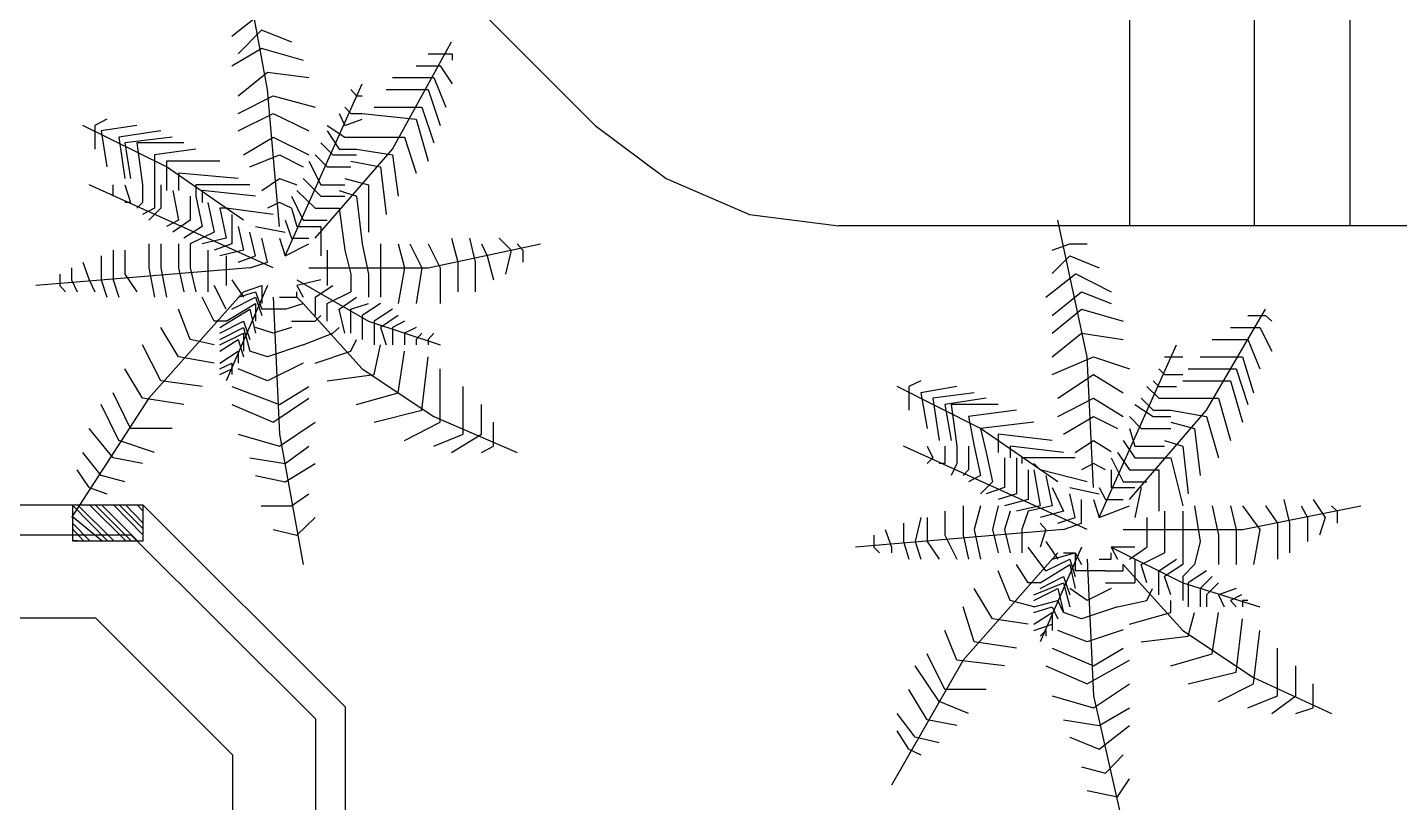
# Model space of a CAD drawing. Header units: millimetres. Extents: x -369 to -70, y -1414 to -1185.
# Drawn here: x -255.47 to -247.66, y -1283.59 to -1279.18 of the extents above; entities that cross this region are included whole.
import ezdxf

# ---------------------------------------------------------------- set-up
doc = ezdxf.new("R2010")
doc.units = ezdxf.units.MM
doc.header["$MEASUREMENT"] = 0
for name, color, linetype in [('10', 10, 'Continuous'), ('12', 12, 'Continuous'), ('2', 2, 'Continuous'), ('6', 6, 'Continuous'), ('64', 64, 'Continuous')]:
    doc.layers.add(name, color=color, linetype=linetype)

msp = doc.modelspace()

# ---------------------------------------------------------------- linework, layer by layer
at = {"layer": '10'}
for points in [[(-254.8123, -1281.8996), (-265.5385, -1281.8996)], [(-254.8123, -1281.8996), (-253.6613, -1283.0505)], [(-254.8802, -1282.0714), (-258.2611, -1282.0714)], [(-254.8802, -1282.0714), (-253.8291, -1283.1184)], [(-253.6613, -1284.0656), (-253.6613, -1283.0505)], [(-253.8291, -1283.9976), (-253.8291, -1283.1184)]]:
    msp.add_lwpolyline(points, dxfattribs=at)
at = {"layer": '12'}
for points in [[(-255.0161, -1282.1034), (-255.2159, -1281.8996)], [(-254.8123, -1282.1034), (-254.8123, -1281.8996), (-255.2159, -1281.8996), (-255.2159, -1282.1034), (-254.8123, -1282.1034)], [(-254.9801, -1282.1034), (-255.1839, -1281.8996)], [(-254.9122, -1282.1034), (-255.116, -1281.8996)], [(-254.8802, -1282.1034), (-255.084, -1281.8996)], [(-254.8442, -1282.1034), (-255.048, -1281.8996)], [(-254.8123, -1282.0714), (-254.9801, -1281.8996)], [(-254.8123, -1282.0354), (-254.9481, -1281.8996)], [(-254.8123, -1282.0035), (-254.9122, -1281.8996)], [(-254.8123, -1281.9355), (-254.8442, -1281.8996)], [(-255.048, -1282.1034), (-255.2159, -1281.9675)], [(-255.116, -1282.1034), (-255.2159, -1282.0035)], [(-255.1519, -1282.1034), (-255.2159, -1282.0354)], [(-255.1839, -1282.1034), (-255.2159, -1282.1034)]]:
    msp.add_lwpolyline(points, dxfattribs=at)
at = {"layer": '2'}
for points in [[(-249.1974, -1275.3016), (-249.1974, -1280.309)], [(-248.486, -1275.3016), (-248.486, -1280.309)], [(-247.9425, -1275.3016), (-247.9425, -1280.309)], [(-252.2386, -1279.7375), (-253.8971, -1278.079)], [(-252.2386, -1279.7375), (-251.835, -1280.0412), (-251.3594, -1280.2451), (-250.8519, -1280.309)], [(-246.6557, -1280.309), (-250.8519, -1280.309)]]:
    msp.add_lwpolyline(points, dxfattribs=at)
at = {"layer": '6'}
for points in [[(-258.2611, -1282.543), (-255.084, -1282.543)], [(-255.084, -1282.543), (-254.3047, -1283.3223), (-254.3047, -1283.3223), (-254.3047, -1283.7978), (-254.3047, -1283.7978), (-255.3198, -1284.7769), (-255.3198, -1284.7769), (-254.9481, -1285.1486)]]:
    msp.add_lwpolyline(points, dxfattribs=at)
at = {"layer": '64'}
for points in [[(-254.037, -1280.313), (-254.1049, -1279.5337), (-254.2408, -1278.7904)], [(-254.3087, -1279.23), (-254.1369, -1279.0941)], [(-254.2727, -1279.3299), (-254.1369, -1279.194)], [(-254.1409, -1279.194), (-253.969, -1279.262)], [(-253.8331, -1280.3809), (-253.3935, -1279.8734), (-253.0578, -1279.262)], [(-254.3087, -1279.3978), (-254.1369, -1279.2979)], [(-254.1409, -1279.2979), (-253.9011, -1279.3659)], [(-253.1897, -1279.3299), (-253.0539, -1279.3299)], [(-253.0539, -1279.3299), (-253.0539, -1279.3659)], [(-254.2727, -1279.5697), (-254.1049, -1279.4338)], [(-254.1049, -1279.4338), (-253.8691, -1279.4658)], [(-253.2577, -1279.3978), (-253.1218, -1279.3978)], [(-253.1218, -1279.3978), (-253.0539, -1279.5017)], [(-254.005, -1280.4808), (-253.5654, -1279.5017)], [(-253.3935, -1279.4658), (-253.1578, -1279.4658)], [(-253.1578, -1279.4658), (-253.0898, -1279.6336)], [(-254.2727, -1279.6696), (-254.0729, -1279.5697)], [(-254.0729, -1279.5697), (-253.8331, -1279.6336)], [(-253.6293, -1279.5337), (-253.5974, -1279.5697)], [(-253.5974, -1279.5697), (-253.5654, -1279.5697)], [(-253.4295, -1279.5337), (-253.1897, -1279.5337)], [(-253.1897, -1279.5337), (-253.1218, -1279.7375)], [(-254.2727, -1279.7695), (-254.0729, -1279.6696)], [(-254.0729, -1279.6696), (-253.8691, -1279.7695)], [(-253.6973, -1279.6696), (-253.6653, -1279.7375)], [(-253.6653, -1279.6336), (-253.6293, -1279.6696)], [(-253.6293, -1279.6696), (-253.5654, -1279.6696)], [(-253.5654, -1279.6696), (-253.2577, -1279.7016)], [(-253.4974, -1279.6336), (-253.2257, -1279.6336)], [(-253.2257, -1279.6336), (-253.1578, -1279.8374)], [(-254.2408, -1280.277), (-254.6804, -1279.9733), (-255.1559, -1279.7375)], [(-255.0201, -1279.7016), (-255.088, -1279.7375), (-255.088, -1279.7375), (-255.088, -1279.8734)], [(-254.8482, -1279.7375), (-255.052, -1279.7695)], [(-253.7652, -1279.7375), (-253.6653, -1279.8055)], [(-253.6653, -1279.7375), (-253.5654, -1279.7016)], [(-253.2577, -1279.7016), (-253.1897, -1279.9413)], [(-255.052, -1279.7695), (-255.0201, -1279.9733)], [(-254.7123, -1279.7695), (-254.9521, -1279.8055)], [(-254.9521, -1279.8055), (-254.9162, -1280.0412)], [(-254.6484, -1279.8055), (-254.9162, -1279.8374)], [(-254.2408, -1279.9054), (-254.0729, -1279.8055)], [(-254.0729, -1279.8055), (-253.8691, -1279.9054)], [(-253.7652, -1279.7695), (-253.6973, -1279.8734)], [(-253.6653, -1279.8055), (-253.5654, -1279.8055)], [(-253.5654, -1279.8055), (-253.3256, -1279.8055)], [(-253.3256, -1279.8055), (-253.2577, -1280.0093)], [(-254.9162, -1279.8374), (-254.8842, -1280.0412)], [(-254.5805, -1279.8374), (-254.8482, -1279.8374), (-254.8482, -1279.8374), (-254.8162, -1280.0772)], [(-254.5125, -1279.8734), (-254.7483, -1279.9054), (-254.7483, -1279.9054), (-254.7483, -1280.0772)], [(-254.2048, -1279.9733), (-254.037, -1279.9054)], [(-254.037, -1279.9054), (-253.9011, -1279.9733)], [(-253.8331, -1279.9054), (-253.7652, -1279.9733)], [(-253.8012, -1279.8374), (-253.7332, -1279.9054)], [(-253.7332, -1279.9054), (-253.5974, -1279.9054)], [(-253.6973, -1279.8734), (-253.5974, -1279.8734)], [(-253.5974, -1279.8734), (-253.3935, -1279.9054)], [(-253.3935, -1279.9054), (-253.3616, -1280.1412)], [(-254.6804, -1279.9413), (-254.6804, -1280.1092)], [(-254.3766, -1279.9413), (-254.6804, -1279.9413)], [(-253.8691, -1279.9413), (-253.8012, -1280.0772)], [(-253.7652, -1279.9733), (-253.6293, -1279.9733)], [(-253.6293, -1279.9413), (-253.4615, -1279.9733)], [(-253.4615, -1279.9733), (-253.4295, -1280.2451)], [(-254.6124, -1280.0093), (-254.6124, -1280.1092)], [(-254.2727, -1280.0412), (-254.6124, -1280.0093)], [(-254.1369, -1280.1092), (-254.037, -1280.0412)], [(-254.037, -1280.0412), (-253.937, -1280.0772)], [(-253.9011, -1280.0412), (-253.8012, -1280.1412)], [(-253.6653, -1280.0412), (-253.5294, -1280.0772)], [(-254.0729, -1280.5488), (-255.12, -1280.0772)], [(-254.9841, -1280.1412), (-254.9841, -1280.1412), (-254.9841, -1280.1412), (-254.9841, -1280.0772)], [(-254.9162, -1280.0772), (-254.8842, -1280.1771), (-254.8842, -1280.1771), (-254.9162, -1280.1771)], [(-254.8162, -1280.0772), (-254.8162, -1280.1771)], [(-254.7483, -1280.0772), (-254.7483, -1280.2091)], [(-254.7123, -1280.0772), (-254.7123, -1280.2091)], [(-254.6444, -1280.1092), (-254.6124, -1280.277)], [(-254.5445, -1280.1412), (-254.5445, -1280.277)], [(-254.5125, -1280.0772), (-254.5125, -1280.1412)], [(-254.2048, -1280.0772), (-254.5125, -1280.0772)], [(-254.5125, -1280.1412), (-254.4766, -1280.313)], [(-254.4766, -1280.1092), (-254.4766, -1280.1771)], [(-254.1728, -1280.1412), (-254.4766, -1280.1092)], [(-253.969, -1280.1412), (-253.9011, -1280.277)], [(-253.937, -1280.1092), (-253.8331, -1280.2091)], [(-253.8012, -1280.0772), (-253.6653, -1280.0772)], [(-253.8012, -1280.1412), (-253.6653, -1280.1412)], [(-253.6973, -1280.1092), (-253.5974, -1280.1412)], [(-253.5974, -1280.1412), (-253.5654, -1280.4129)], [(-253.5294, -1280.0772), (-253.5294, -1280.345)], [(-254.8162, -1280.1771), (-254.8482, -1280.2091)], [(-254.7483, -1280.2091), (-254.8162, -1280.2451)], [(-254.7123, -1280.2091), (-254.7803, -1280.277)], [(-254.4446, -1280.1771), (-254.4086, -1280.345)], [(-254.3407, -1280.2091), (-254.3766, -1280.2091)], [(-254.3766, -1280.2091), (-254.3407, -1280.3809)], [(-254.0729, -1280.2451), (-254.3407, -1280.2091)], [(-254.037, -1280.1771), (-254.1049, -1280.2091)], [(-253.969, -1280.2091), (-254.037, -1280.1771)], [(-253.969, -1280.2091), (-253.937, -1280.313)], [(-253.8331, -1280.2091), (-253.7332, -1280.2091)], [(-253.7332, -1280.2091), (-253.6973, -1280.2091)], [(-253.6973, -1280.2091), (-253.6653, -1280.4489)], [(-254.6124, -1280.277), (-254.6804, -1280.313)], [(-254.5445, -1280.277), (-254.6444, -1280.345)], [(-254.3087, -1280.2451), (-254.3087, -1280.4129), (-254.4086, -1280.4489)], [(-254.005, -1280.277), (-253.969, -1280.3809)], [(-253.9011, -1280.277), (-253.7652, -1280.277)], [(-249.4012, -1281.7996), (-249.4371, -1281.0563), (-249.605, -1280.277)], [(-254.4766, -1280.313), (-254.5805, -1280.3809)], [(-254.4086, -1280.345), (-254.5445, -1280.4129)], [(-254.2727, -1280.313), (-254.2408, -1280.4489), (-254.2408, -1280.4489), (-254.3766, -1280.4808)], [(-254.1728, -1280.4808), (-254.2048, -1280.345)], [(-254.1728, -1280.313), (-254.005, -1280.345)], [(-253.937, -1280.313), (-253.8012, -1280.313)], [(-253.8012, -1280.313), (-253.8012, -1280.4808)], [(-254.9841, -1280.4489), (-254.9841, -1280.6167)], [(-254.9162, -1280.4489), (-254.9162, -1280.5848)], [(-254.7803, -1280.4129), (-254.7803, -1280.5488)], [(-254.7123, -1280.4129), (-254.7123, -1280.5488)], [(-254.6124, -1280.4129), (-254.6124, -1280.5488)], [(-254.5445, -1280.4129), (-254.5445, -1280.5488), (-254.5445, -1280.5488), (-254.5125, -1280.6847)], [(-254.3407, -1280.3809), (-254.4766, -1280.4129)], [(-254.4446, -1280.4489), (-254.4446, -1280.5488)], [(-254.1049, -1280.5168), (-254.1369, -1280.3809)], [(-254.037, -1280.3809), (-254.005, -1280.4808), (-253.8691, -1280.4129)], [(-253.969, -1280.3809), (-253.8691, -1280.3809)], [(-253.8691, -1280.5488), (-253.1897, -1280.5488), (-252.5503, -1280.4129)], [(-253.7652, -1280.4489), (-253.7652, -1280.5848)], [(-253.6653, -1280.4489), (-253.6293, -1280.5848)], [(-253.5654, -1280.4129), (-253.5294, -1280.5848)], [(-253.4615, -1280.4129), (-253.4615, -1280.5848)], [(-253.3616, -1280.4129), (-253.3256, -1280.5488), (-253.3256, -1280.5488), (-253.3616, -1280.7526)], [(-253.2936, -1280.4129), (-253.2257, -1280.5488), (-253.2257, -1280.5488), (-253.2577, -1280.7526)], [(-253.1897, -1280.4129), (-253.1218, -1280.5488), (-253.1218, -1280.5488), (-253.1218, -1280.7526)], [(-253.0578, -1280.3809), (-253.0219, -1280.5168)], [(-252.9539, -1280.3809), (-252.922, -1280.5168), (-252.922, -1280.6847)], [(-252.886, -1280.4129), (-252.854, -1280.4808)], [(-252.7861, -1280.3809), (-252.7182, -1280.4489), (-252.7501, -1280.5848)], [(-252.6822, -1280.4129), (-252.6502, -1280.4489), (-252.6502, -1280.4489), (-252.6502, -1280.5168)], [(-249.637, -1280.4489), (-249.537, -1280.4129), (-249.537, -1280.4129), (-249.4371, -1280.4129)], [(-255.1559, -1280.5168), (-255.12, -1280.6167)], [(-255.052, -1280.4808), (-255.052, -1280.6167)], [(-254.3407, -1280.4808), (-254.3407, -1280.5488)], [(-254.2727, -1280.5168), (-254.1728, -1280.4808)], [(-254.2048, -1280.5488), (-254.1049, -1280.5168)], [(-253.0219, -1280.5168), (-253.0219, -1280.6847)], [(-252.854, -1280.4808), (-252.8181, -1280.6167)], [(-249.637, -1280.5808), (-249.537, -1280.4808), (-249.3692, -1280.5488)], [(-254.2048, -1280.5488), (-255.4237, -1280.6487)], [(-255.2878, -1280.5848), (-255.2878, -1280.6487), (-255.2878, -1280.6487), (-255.2558, -1280.6847)], [(-255.2199, -1280.5488), (-255.2199, -1280.6167), (-255.1879, -1280.6847)], [(-254.9162, -1280.5848), (-254.8482, -1280.6847)], [(-254.7803, -1280.5488), (-254.7483, -1280.7166)], [(-254.7123, -1280.5488), (-254.6804, -1280.7166)], [(-254.6124, -1280.5488), (-254.5805, -1280.6847)], [(-254.4446, -1280.5488), (-254.4446, -1280.6847)], [(-254.3407, -1280.5488), (-254.3407, -1280.6487)], [(-253.7652, -1280.5848), (-253.7652, -1280.6487)], [(-253.6293, -1280.5848), (-253.6293, -1280.6847)], [(-253.5294, -1280.5848), (-253.5294, -1280.7166)], [(-253.4615, -1280.5848), (-253.4615, -1280.7166)], [(-249.6729, -1280.7166), (-249.5051, -1280.5848)], [(-249.5051, -1280.5808), (-249.3013, -1280.6847)], [(-254.2408, -1280.6847), (-254.7803, -1281.2921), (-255.2199, -1281.9715)], [(-255.12, -1280.6167), (-255.088, -1280.6847)], [(-255.052, -1280.6167), (-255.0201, -1280.7166)], [(-254.9841, -1280.6167), (-254.9521, -1280.7166)], [(-254.3407, -1280.7846), (-254.4086, -1280.6487)], [(-254.1049, -1280.6487), (-254.3407, -1281.1922)], [(-254.3087, -1280.6167), (-254.2408, -1280.7166)], [(-254.2727, -1280.7166), (-254.1728, -1280.6847)], [(-254.2408, -1280.6847), (-254.1369, -1280.6487)], [(-254.1728, -1280.6847), (-254.1369, -1280.7846)], [(-254.1369, -1280.6487), (-254.1369, -1280.7526)], [(-254.037, -1280.7166), (-253.937, -1280.7166), (-253.937, -1280.7166), (-253.937, -1280.6847)], [(-253.8012, -1280.6167), (-253.937, -1280.6487)], [(-253.937, -1280.6167), (-253.5294, -1280.8525), (-253.1218, -1280.9884)], [(-253.937, -1280.6487), (-253.9011, -1280.7166)], [(-253.8331, -1280.7166), (-253.7332, -1280.6487)], [(-253.7652, -1280.7526), (-253.6293, -1280.6847)], [(-249.637, -1280.8205), (-249.4691, -1280.6847)], [(-249.4691, -1280.6847), (-249.3013, -1280.7526)], [(-254.4086, -1280.8525), (-254.4766, -1280.7166)], [(-254.3407, -1280.8525), (-254.1728, -1280.7526)], [(-254.3087, -1280.7846), (-254.1728, -1280.7166)], [(-254.1728, -1280.7166), (-254.1369, -1280.8205)], [(-254.1728, -1280.7526), (-254.1728, -1280.8525)], [(-254.0729, -1280.7166), (-254.037, -1281.4959), (-253.9011, -1282.2392)], [(-254.005, -1280.7846), (-253.9011, -1280.7526)], [(-253.9011, -1280.7526), (-253.937, -1280.7166)], [(-253.9011, -1280.7526), (-253.5654, -1281.1243), (-253.1578, -1281.396), (-252.6822, -1281.5998)], [(-253.8331, -1280.7166), (-253.8331, -1280.8205)], [(-253.7652, -1280.8525), (-253.7652, -1280.7526)], [(-253.6973, -1280.7846), (-253.5974, -1280.7166)], [(-253.6293, -1280.7846), (-253.5294, -1280.7526)], [(-253.4615, -1280.7526), (-253.5654, -1280.8205)], [(-254.5445, -1280.9564), (-254.6124, -1280.7846)], [(-254.3766, -1280.8885), (-254.2048, -1280.7846), (-254.2048, -1280.7846), (-254.1728, -1280.9204)], [(-254.1049, -1280.7846), (-254.1369, -1280.7846)], [(-254.005, -1280.7846), (-254.1049, -1280.7846)], [(-253.8331, -1280.8525), (-253.8012, -1280.8205)], [(-253.6653, -1280.9204), (-253.6973, -1280.7846)], [(-253.6293, -1280.9204), (-253.6293, -1280.7846)], [(-253.5654, -1280.8205), (-253.5654, -1280.9564)], [(-253.3935, -1280.7846), (-253.4974, -1280.8525)], [(-253.3616, -1280.8205), (-253.4615, -1280.8885)], [(-249.637, -1280.9204), (-249.4691, -1280.7846)], [(-249.4691, -1280.7846), (-249.2333, -1280.8525)], [(-249.1974, -1281.8676), (-248.7578, -1281.36), (-248.4221, -1280.7846)], [(-248.522, -1280.8205), (-248.4221, -1280.8205)], [(-248.4221, -1280.8205), (-248.3861, -1280.8525)], [(-254.6124, -1281.0563), (-254.7123, -1280.8885)], [(-254.3407, -1280.8525), (-254.4086, -1280.8525)], [(-254.3766, -1280.9204), (-254.2408, -1280.8525), (-254.2408, -1280.8525), (-254.2048, -1280.9564)], [(-254.3766, -1280.9564), (-254.2408, -1280.8885)], [(-254.3766, -1280.9884), (-254.2408, -1280.9204)], [(-254.2408, -1280.8885), (-254.2048, -1281.0244)], [(-254.2408, -1280.9204), (-254.2408, -1281.0244)], [(-254.0729, -1280.9204), (-254.1728, -1280.8885)], [(-253.969, -1280.8885), (-254.0729, -1280.9204)], [(-253.969, -1280.8525), (-253.8331, -1280.8525)], [(-253.9011, -1280.9884), (-253.7332, -1280.9204), (-253.7332, -1280.9204), (-253.6973, -1280.8885)], [(-253.4974, -1280.8525), (-253.4974, -1280.9884)], [(-253.4615, -1280.8885), (-253.4295, -1280.9884)], [(-253.3256, -1280.8525), (-253.3935, -1280.8885), (-253.3935, -1280.8885), (-253.3935, -1280.9884)], [(-253.2577, -1280.8885), (-253.3256, -1280.9204), (-253.3256, -1280.9884)], [(-253.2257, -1280.9204), (-253.2577, -1280.9564)], [(-253.1578, -1280.9204), (-253.1897, -1280.9564), (-253.1897, -1280.9564), (-253.1897, -1280.9884)], [(-249.637, -1281.0563), (-249.4691, -1280.9204)], [(-249.4691, -1280.9204), (-249.2333, -1280.9564)], [(-248.6219, -1280.8885), (-248.454, -1280.8885)], [(-248.454, -1280.8885), (-248.3861, -1281.0244)], [(-254.7123, -1281.1922), (-254.8162, -1280.9884)], [(-254.4086, -1280.9884), (-254.5445, -1280.9564)], [(-254.3766, -1281.0244), (-254.2727, -1280.9564)], [(-254.2727, -1280.9564), (-254.2408, -1281.0563)], [(-253.9011, -1280.9884), (-254.1049, -1281.0563)], [(-253.6293, -1281.0244), (-253.5974, -1280.9564)], [(-253.4974, -1281.1562), (-253.4615, -1280.9884)], [(-253.2577, -1280.9564), (-253.2577, -1280.9884)], [(-249.3692, -1281.9715), (-248.9296, -1280.9884)], [(-248.7258, -1280.9564), (-248.522, -1280.9564)], [(-248.522, -1280.9564), (-248.454, -1281.1243)], [(-254.4086, -1281.0923), (-254.6124, -1281.0563)], [(-254.3766, -1281.0923), (-254.2727, -1281.0244)], [(-254.2727, -1281.0244), (-254.2727, -1281.0923)], [(-254.1049, -1281.0563), (-254.2048, -1281.0244)], [(-253.8331, -1281.0923), (-253.6293, -1281.0244)], [(-253.3616, -1281.2601), (-253.3256, -1281.0244)], [(-253.2257, -1281.36), (-253.1897, -1281.0563)], [(-249.637, -1281.1562), (-249.4012, -1281.0563)], [(-249.4012, -1281.0563), (-249.1974, -1281.1243)], [(-248.9975, -1281.0563), (-248.9616, -1281.0563)], [(-248.9616, -1281.0563), (-248.8936, -1281.0563)], [(-248.7937, -1281.0563), (-248.5539, -1281.0563)], [(-248.5539, -1281.0563), (-248.49, -1281.2601)], [(-254.8162, -1281.2921), (-254.9162, -1281.1243)], [(-254.3766, -1281.1243), (-254.3087, -1281.0923)], [(-254.3766, -1281.1562), (-254.3087, -1281.1243)], [(-254.3087, -1281.0923), (-254.3087, -1281.1243), (-254.3087, -1281.1562)], [(-254.1049, -1281.1922), (-254.2727, -1281.1243)], [(-253.9011, -1281.0923), (-254.1049, -1281.1922)], [(-253.7652, -1281.1922), (-253.4974, -1281.1562)], [(-253.1218, -1281.428), (-253.1218, -1281.1243)], [(-249.605, -1281.2921), (-249.4012, -1281.1562)], [(-249.4012, -1281.1562), (-249.2333, -1281.2601)], [(-249.0295, -1281.1243), (-248.9975, -1281.1562)], [(-248.9975, -1281.1562), (-248.8936, -1281.1562)], [(-248.8617, -1281.1243), (-248.5899, -1281.1243)], [(-248.5899, -1281.1243), (-248.522, -1281.3281)], [(-254.4766, -1281.2242), (-254.7123, -1281.1922)], [(-254.3087, -1281.2242), (-254.037, -1281.3281)], [(-254.037, -1281.3281), (-253.8691, -1281.2242)], [(-252.9899, -1281.4959), (-252.9899, -1281.2242)], [(-249.605, -1281.7677), (-250.0446, -1281.464), (-250.5202, -1281.2242)], [(-250.3843, -1281.1922), (-250.4522, -1281.2242), (-250.4522, -1281.2242), (-250.4522, -1281.36)], [(-250.1805, -1281.2242), (-250.3843, -1281.2601)], [(-249.0974, -1281.2242), (-249.0295, -1281.2921)], [(-249.0615, -1281.1922), (-249.0295, -1281.2242)], [(-249.0295, -1281.2242), (-248.9296, -1281.2242)], [(-248.8936, -1281.1922), (-248.6219, -1281.1922)], [(-248.6219, -1281.1922), (-248.5539, -1281.428)], [(-254.8842, -1281.464), (-254.9841, -1281.2601)], [(-254.5805, -1281.3281), (-254.8162, -1281.2921)], [(-254.0729, -1281.428), (-253.8691, -1281.2921)], [(-253.5974, -1281.3281), (-253.3616, -1281.2601)], [(-250.3843, -1281.2601), (-250.3483, -1281.464)], [(-250.0806, -1281.2601), (-250.3163, -1281.2921)], [(-250.3163, -1281.2921), (-250.2804, -1281.5319)], [(-250.0126, -1281.2921), (-250.2484, -1281.3281)], [(-249.605, -1281.396), (-249.4012, -1281.2921)], [(-249.4012, -1281.2921), (-249.2333, -1281.396)], [(-249.1294, -1281.2921), (-249.0615, -1281.36)], [(-249.0295, -1281.2921), (-248.9296, -1281.2921)], [(-248.9296, -1281.2921), (-248.6898, -1281.2921)], [(-248.6898, -1281.2921), (-248.6219, -1281.5319)], [(-254.9521, -1281.5319), (-255.052, -1281.3281)], [(-254.3087, -1281.3281), (-254.0729, -1281.428)], [(-253.4974, -1281.428), (-253.2257, -1281.36)], [(-252.886, -1281.4959), (-252.886, -1281.3281)], [(-250.2484, -1281.3281), (-250.2124, -1281.5319)], [(-249.9447, -1281.3281), (-250.2124, -1281.3281), (-250.2124, -1281.3281), (-250.1805, -1281.5639)], [(-249.8408, -1281.36), (-250.1125, -1281.396), (-250.1125, -1281.396), (-250.0806, -1281.5639)], [(-249.1654, -1281.3281), (-249.0615, -1281.396)], [(-249.0615, -1281.36), (-248.9616, -1281.36)], [(-248.9616, -1281.36), (-248.7578, -1281.396)], [(-254.9841, -1281.6318), (-255.12, -1281.464)], [(-254.6484, -1281.464), (-254.8842, -1281.464)], [(-254.037, -1281.5639), (-253.8331, -1281.428)], [(-253.3256, -1281.5319), (-253.1218, -1281.428)], [(-252.8181, -1281.5639), (-252.8181, -1281.428)], [(-249.7409, -1281.428), (-250.0446, -1281.464)], [(-250.0446, -1281.464), (-250.0126, -1281.5998)], [(-249.573, -1281.4959), (-249.4012, -1281.396)], [(-249.4012, -1281.396), (-249.2653, -1281.464)], [(-249.1974, -1281.396), (-249.1294, -1281.464)], [(-249.1974, -1281.464), (-249.1654, -1281.5639)], [(-249.1294, -1281.464), (-248.9616, -1281.464)], [(-249.0615, -1281.396), (-248.9616, -1281.396)], [(-248.9616, -1281.428), (-248.8257, -1281.464)], [(-248.8257, -1281.464), (-248.7937, -1281.7317)], [(-248.7578, -1281.396), (-248.6898, -1281.6318)], [(-254.7483, -1281.5998), (-254.9521, -1281.5319)], [(-254.2727, -1281.4959), (-254.037, -1281.5639)], [(-253.1578, -1281.5639), (-252.9899, -1281.4959)], [(-253.0578, -1281.5998), (-252.886, -1281.4959)], [(-249.9447, -1281.4959), (-249.9447, -1281.5998)], [(-249.637, -1281.5319), (-249.9447, -1281.4959)], [(-249.5051, -1281.5998), (-249.4012, -1281.5319)], [(-249.4012, -1281.5319), (-249.3013, -1281.5958)], [(-249.2333, -1281.5319), (-249.1654, -1281.6318)], [(-248.9975, -1281.5319), (-248.8936, -1281.5639)], [(-255.052, -1281.7317), (-255.1559, -1281.5998)], [(-254.005, -1281.6638), (-253.8691, -1281.5639)], [(-252.886, -1281.5998), (-252.8181, -1281.5639)], [(-249.4371, -1282.0394), (-250.4842, -1281.5639)], [(-250.3483, -1281.5639), (-250.3163, -1281.6318), (-250.3163, -1281.6318), (-250.3483, -1281.6638)], [(-250.2484, -1281.5639), (-250.2484, -1281.6638), (-250.2484, -1281.6638), (-250.2804, -1281.6638)], [(-250.1805, -1281.5639), (-250.1805, -1281.6638)], [(-250.1125, -1281.5639), (-250.1125, -1281.6997)], [(-250.0806, -1281.5639), (-250.0446, -1281.7317)], [(-250.0126, -1281.5998), (-249.9766, -1281.7677)], [(-249.8767, -1281.5639), (-249.8767, -1281.6318)], [(-249.573, -1281.5998), (-249.8767, -1281.5639)], [(-249.2653, -1281.5998), (-249.1974, -1281.6997)], [(-249.1654, -1281.5639), (-248.9975, -1281.5639)], [(-248.8936, -1281.5639), (-248.8617, -1281.8356)], [(-255.12, -1281.7996), (-255.1879, -1281.6997)], [(-254.8162, -1281.6638), (-254.9841, -1281.6318)], [(-254.2048, -1281.6318), (-254.005, -1281.6638)], [(-254.005, -1281.7677), (-253.8331, -1281.6638)], [(-250.1805, -1281.6638), (-250.2124, -1281.7317)], [(-250.1125, -1281.6997), (-250.1445, -1281.7317)], [(-249.9087, -1281.6318), (-249.9087, -1281.7996)], [(-249.8408, -1281.6318), (-249.8408, -1281.8356)], [(-249.8088, -1281.6318), (-249.8088, -1281.6638)], [(-249.5051, -1281.6318), (-249.8088, -1281.6318)], [(-249.7728, -1281.6997), (-249.7728, -1281.8676)], [(-249.7049, -1281.6997), (-249.7409, -1281.6638)], [(-249.7409, -1281.6997), (-249.7049, -1281.9036)], [(-249.4371, -1281.7677), (-249.7049, -1281.6997)], [(-249.4012, -1281.6638), (-249.4691, -1281.6997)], [(-249.3332, -1281.6997), (-249.4012, -1281.6638)], [(-249.3013, -1281.6318), (-249.2333, -1281.7677)], [(-249.3013, -1281.6997), (-249.3013, -1281.7996)], [(-249.1974, -1281.6997), (-249.0974, -1281.6997)], [(-249.1654, -1281.6318), (-249.0295, -1281.6318)], [(-249.0974, -1281.6997), (-249.0295, -1281.6997)], [(-249.0615, -1281.6318), (-248.9616, -1281.6318)], [(-249.0295, -1281.6997), (-249.0295, -1281.9355)], [(-248.9616, -1281.6318), (-248.8936, -1281.9036)], [(-254.9162, -1281.7677), (-255.052, -1281.7317)], [(-254.1728, -1281.7317), (-254.005, -1281.7677)], [(-250.0446, -1281.7317), (-250.1125, -1281.7677)], [(-249.9766, -1281.7677), (-250.0446, -1281.8356)], [(-249.6729, -1281.7317), (-249.637, -1281.9036), (-249.7728, -1281.9355)], [(-249.2333, -1281.7677), (-249.0974, -1281.7677)], [(-255.12, -1281.7996), (-255.0201, -1281.8356)], [(-253.969, -1281.9036), (-253.8691, -1281.8356)], [(-249.9087, -1281.7996), (-250.0126, -1281.8356)], [(-249.8408, -1281.8356), (-249.9447, -1281.8676)], [(-249.637, -1281.7996), (-249.573, -1281.9355), (-249.573, -1281.9355), (-249.7049, -1281.9715)], [(-249.537, -1281.7996), (-249.3692, -1281.8356)], [(-249.5051, -1281.9715), (-249.537, -1281.8356)], [(-249.3692, -1281.7996), (-249.3332, -1281.8676)], [(-249.3013, -1281.7996), (-249.1654, -1281.7996)], [(-249.1294, -1281.7996), (-249.1654, -1281.9715)], [(-254.1409, -1281.9036), (-253.969, -1281.9036)], [(-250.2484, -1281.9355), (-250.2484, -1282.0714)], [(-250.1445, -1281.9036), (-250.1445, -1282.0714)], [(-250.0446, -1281.9036), (-250.0806, -1282.0394)], [(-249.9447, -1281.9036), (-249.9766, -1282.0394)], [(-249.7728, -1281.8676), (-249.9087, -1281.9036)], [(-249.8767, -1281.9355), (-249.9087, -1282.0394), (-249.9087, -1282.0394), (-249.8767, -1282.1713)], [(-249.7049, -1281.9036), (-249.8408, -1281.9355)], [(-249.7728, -1281.9355), (-249.8088, -1282.0394)], [(-249.4691, -1282.0035), (-249.4691, -1281.8676)], [(-249.4012, -1281.8676), (-249.3692, -1281.9715), (-249.1974, -1281.9036)], [(-249.3332, -1281.8676), (-249.2333, -1281.8676)], [(-249.2333, -1282.0394), (-248.5539, -1282.0394), (-247.8786, -1281.9036)], [(-248.9975, -1281.9355), (-248.9975, -1282.0714)], [(-248.8936, -1281.9355), (-248.8936, -1282.0714)], [(-248.8257, -1281.9036), (-248.7937, -1282.1074)], [(-248.7258, -1281.9036), (-248.6898, -1282.0714), (-248.6898, -1282.0714), (-248.6898, -1282.2392)], [(-248.6219, -1281.9036), (-248.5899, -1282.0394), (-248.5899, -1282.0394), (-248.5899, -1282.2392)], [(-248.5539, -1281.9036), (-248.454, -1282.0394), (-248.454, -1282.0394), (-248.49, -1282.2392)], [(-248.4221, -1281.9036), (-248.3541, -1282.0035)], [(-248.3182, -1281.8676), (-248.2862, -1282.0035), (-248.2862, -1282.1713)], [(-248.2182, -1281.9036), (-248.1823, -1281.9715)], [(-248.1503, -1281.8676), (-248.0824, -1281.9715), (-248.1143, -1282.0714)], [(-248.0464, -1281.9036), (-248.0144, -1281.9355), (-248.0144, -1281.9355), (-248.0144, -1282.0035)], [(-253.937, -1282.0714), (-253.8331, -1281.9715)], [(-250.4842, -1282.0035), (-250.4842, -1282.1074)], [(-250.3843, -1281.9715), (-250.4162, -1282.1074)], [(-250.3483, -1281.9715), (-250.3483, -1282.1074)], [(-249.7049, -1282.0035), (-249.6729, -1282.0394)], [(-249.605, -1282.0035), (-249.5051, -1281.9715)], [(-249.573, -1282.0394), (-249.4691, -1282.0035)], [(-249.0974, -1281.9715), (-249.0974, -1282.1074)], [(-248.3541, -1282.0035), (-248.3541, -1282.2073)], [(-248.1823, -1281.9715), (-248.1823, -1282.1074)], [(-254.0729, -1282.0394), (-253.937, -1282.0714)], [(-249.573, -1282.0394), (-250.7559, -1282.1393)], [(-250.652, -1282.0714), (-250.652, -1282.1393), (-250.652, -1282.1393), (-250.6201, -1282.1713)], [(-250.5881, -1282.0394), (-250.5521, -1282.1393), (-250.5521, -1282.1713)], [(-250.2484, -1282.0714), (-250.1805, -1282.2073)], [(-250.1445, -1282.0714), (-250.1125, -1282.2073)], [(-250.0806, -1282.0394), (-250.0446, -1282.2073)], [(-249.9766, -1282.0394), (-249.9447, -1282.1713)], [(-249.8088, -1282.0394), (-249.8088, -1282.1713)], [(-249.6729, -1282.0394), (-249.7049, -1282.1393)], [(-248.8936, -1282.0714), (-248.8936, -1282.2392), (-248.8936, -1282.2392), (-248.9975, -1282.3072)], [(-248.9975, -1282.0714), (-248.9975, -1282.1713)], [(-249.605, -1282.1713), (-250.1445, -1282.7828), (-250.5521, -1283.4941)], [(-250.4842, -1282.1074), (-250.4522, -1282.2073)], [(-250.4162, -1282.1074), (-250.3843, -1282.2073)], [(-250.3483, -1282.1074), (-250.2804, -1282.2073)], [(-249.6729, -1282.2752), (-249.7728, -1282.1393)], [(-249.4691, -1282.1393), (-249.7049, -1282.6788)], [(-249.6729, -1282.1074), (-249.605, -1282.2073)], [(-249.637, -1282.2073), (-249.5051, -1282.1713)], [(-249.573, -1282.1713), (-249.5051, -1282.1713)], [(-249.5051, -1282.1713), (-249.5051, -1282.2752)], [(-249.5051, -1282.1713), (-249.4691, -1282.2392)], [(-249.3692, -1282.2073), (-249.3013, -1282.2073), (-249.3013, -1282.2073), (-249.3013, -1282.1713)], [(-249.3013, -1282.1393), (-249.2653, -1282.2073)], [(-249.1654, -1282.1393), (-249.3013, -1282.1393)], [(-249.3013, -1282.1393), (-248.8936, -1282.3432), (-248.454, -1282.479)], [(-249.1974, -1282.2073), (-249.0974, -1282.1393)], [(-249.1294, -1282.2392), (-248.9975, -1282.1713)], [(-249.0974, -1282.1074), (-249.0974, -1282.1393)], [(-248.7937, -1282.1074), (-248.8257, -1282.2392)], [(-249.7728, -1282.3432), (-249.8408, -1282.2392)], [(-249.7049, -1282.3432), (-249.537, -1282.2392)], [(-249.6729, -1282.2752), (-249.537, -1282.2073)], [(-249.537, -1282.2073), (-249.5051, -1282.3072)], [(-249.537, -1282.2392), (-249.5051, -1282.3751)], [(-249.4371, -1282.2073), (-249.4012, -1282.9866), (-249.2333, -1283.7299)], [(-249.2333, -1282.2752), (-249.2333, -1282.2392)], [(-249.2333, -1282.2392), (-248.8936, -1282.6149), (-248.49, -1282.8827), (-248.0464, -1283.0865)], [(-249.1654, -1282.2073), (-249.1654, -1282.3072), (-249.1654, -1282.3072), (-249.1654, -1282.3432)], [(-249.0974, -1282.3432), (-249.1294, -1282.2392)], [(-249.0295, -1282.2752), (-248.9296, -1282.2073)], [(-248.8257, -1282.2392), (-248.8936, -1282.3072)], [(-249.8767, -1282.4431), (-249.9447, -1282.2752)], [(-249.7049, -1282.3751), (-249.573, -1282.3072), (-249.573, -1282.3072), (-249.537, -1282.4111)], [(-249.4371, -1282.2752), (-249.5051, -1282.2752)], [(-249.3332, -1282.2752), (-249.4371, -1282.2752)], [(-249.3332, -1282.2752), (-249.2333, -1282.2752)], [(-249.0295, -1282.4111), (-249.0295, -1282.2752)], [(-248.9616, -1282.4111), (-248.9975, -1282.3072)], [(-248.8936, -1282.3072), (-248.8936, -1282.4431)], [(-248.7578, -1282.2752), (-248.8617, -1282.3432)], [(-248.7258, -1282.3072), (-248.7937, -1282.3751)], [(-249.9766, -1282.547), (-250.0806, -1282.3751)], [(-249.7049, -1282.3432), (-249.7728, -1282.3432)], [(-249.7409, -1282.4111), (-249.573, -1282.3432), (-249.573, -1282.3432), (-249.537, -1282.479)], [(-249.7409, -1282.4431), (-249.605, -1282.3751)], [(-249.605, -1282.3751), (-249.573, -1282.511), (-249.573, -1282.511), (-249.605, -1282.4431)], [(-249.4371, -1282.4431), (-249.537, -1282.3751)], [(-249.3013, -1282.3751), (-249.4371, -1282.4431)], [(-249.3332, -1282.3432), (-249.1654, -1282.3432)], [(-249.2653, -1282.479), (-249.0974, -1282.4431), (-249.0974, -1282.4431), (-249.0655, -1282.3751)], [(-248.8617, -1282.3432), (-248.8617, -1282.479)], [(-248.7937, -1282.3751), (-248.7937, -1282.479)], [(-248.6898, -1282.3432), (-248.7578, -1282.4111), (-248.7578, -1282.4111), (-248.7578, -1282.479)], [(-248.5899, -1282.3751), (-248.6898, -1282.4111), (-248.6578, -1282.479)], [(-250.0806, -1282.6788), (-250.1445, -1282.479)], [(-249.7409, -1282.479), (-249.8767, -1282.4431)], [(-249.7409, -1282.479), (-249.605, -1282.4431)], [(-249.7409, -1282.511), (-249.637, -1282.479)], [(-249.637, -1282.479), (-249.605, -1282.547)], [(-249.2653, -1282.479), (-249.4691, -1282.547)], [(-248.9616, -1282.511), (-248.9616, -1282.4431)], [(-248.5579, -1282.4111), (-248.6219, -1282.4431)], [(-248.6219, -1282.4431), (-248.5899, -1282.479)], [(-248.522, -1282.4431), (-248.5539, -1282.4431), (-248.5539, -1282.4431), (-248.5539, -1282.479)], [(-249.7728, -1282.5789), (-249.9766, -1282.547)], [(-249.7409, -1282.5789), (-249.637, -1282.511)], [(-249.637, -1282.511), (-249.637, -1282.5789), (-249.637, -1282.6149)], [(-249.4691, -1282.547), (-249.573, -1282.511)], [(-249.1974, -1282.5789), (-248.9616, -1282.511)], [(-248.8617, -1282.6469), (-248.8257, -1282.511)], [(-248.7258, -1282.7468), (-248.6898, -1282.511)], [(-248.5899, -1282.8507), (-248.5539, -1282.547)], [(-250.1805, -1282.7828), (-250.2484, -1282.6149)], [(-249.7409, -1282.6149), (-249.637, -1282.5789)], [(-249.7049, -1282.6469), (-249.6729, -1282.6149)], [(-249.6729, -1282.6149), (-249.6729, -1282.6469)], [(-249.4371, -1282.6788), (-249.605, -1282.6149)], [(-249.2333, -1282.6109), (-249.4371, -1282.6788)], [(-248.49, -1282.9186), (-248.454, -1282.6149)], [(-249.8408, -1282.7148), (-250.0806, -1282.6788)], [(-249.637, -1282.7148), (-249.4012, -1282.8147)], [(-249.4012, -1282.8147), (-249.2333, -1282.7148)], [(-249.1294, -1282.6788), (-248.8617, -1282.6469)], [(-248.3541, -1282.9866), (-248.3541, -1282.7148)], [(-250.2484, -1282.9506), (-250.3483, -1282.7468)], [(-249.9087, -1282.8147), (-250.1805, -1282.7828)], [(-249.4371, -1282.9186), (-249.1974, -1282.7828)], [(-248.9616, -1282.8147), (-248.7258, -1282.7468)], [(-250.2804, -1283.0185), (-250.4162, -1282.8147)], [(-249.6729, -1282.8147), (-249.4371, -1282.9186)], [(-248.8617, -1282.9186), (-248.5899, -1282.8507)], [(-248.2502, -1282.9866), (-248.2502, -1282.8147)], [(-250.3483, -1283.1224), (-250.4522, -1282.9506)], [(-250.0126, -1282.9506), (-250.2484, -1282.9506)], [(-249.4012, -1283.0545), (-249.1974, -1282.9186)], [(-248.6898, -1283.0185), (-248.49, -1282.9186)], [(-248.1503, -1283.0545), (-248.1503, -1282.9186)], [(-250.1125, -1283.0865), (-250.2804, -1283.0185)], [(-249.637, -1282.9866), (-249.4012, -1283.0545)], [(-248.522, -1283.0545), (-248.3541, -1282.9866)], [(-248.3861, -1283.0865), (-248.2502, -1282.9866)], [(-250.4162, -1283.2224), (-250.5202, -1283.0865)], [(-249.3692, -1283.1544), (-249.1974, -1283.0545)], [(-248.2502, -1283.0865), (-248.1503, -1283.0545)], [(-250.4522, -1283.2903), (-250.5202, -1283.1864)], [(-250.1805, -1283.1544), (-250.3483, -1283.1224)], [(-249.573, -1283.1224), (-249.3692, -1283.1544)], [(-249.3692, -1283.2903), (-249.1974, -1283.1544)], [(-250.2804, -1283.2543), (-250.4162, -1283.2224)], [(-249.537, -1283.2224), (-249.3692, -1283.2903)], [(-250.4522, -1283.2903), (-250.3843, -1283.3223)], [(-249.3332, -1283.4262), (-249.2333, -1283.3223)], [(-249.4691, -1283.3902), (-249.3332, -1283.4262)], [(-249.2653, -1283.562), (-249.1974, -1283.4581)], [(-249.4371, -1283.5261), (-249.2653, -1283.562)]]:
    msp.add_lwpolyline(points, dxfattribs=at)

doc.saveas('drawing.dxf')
